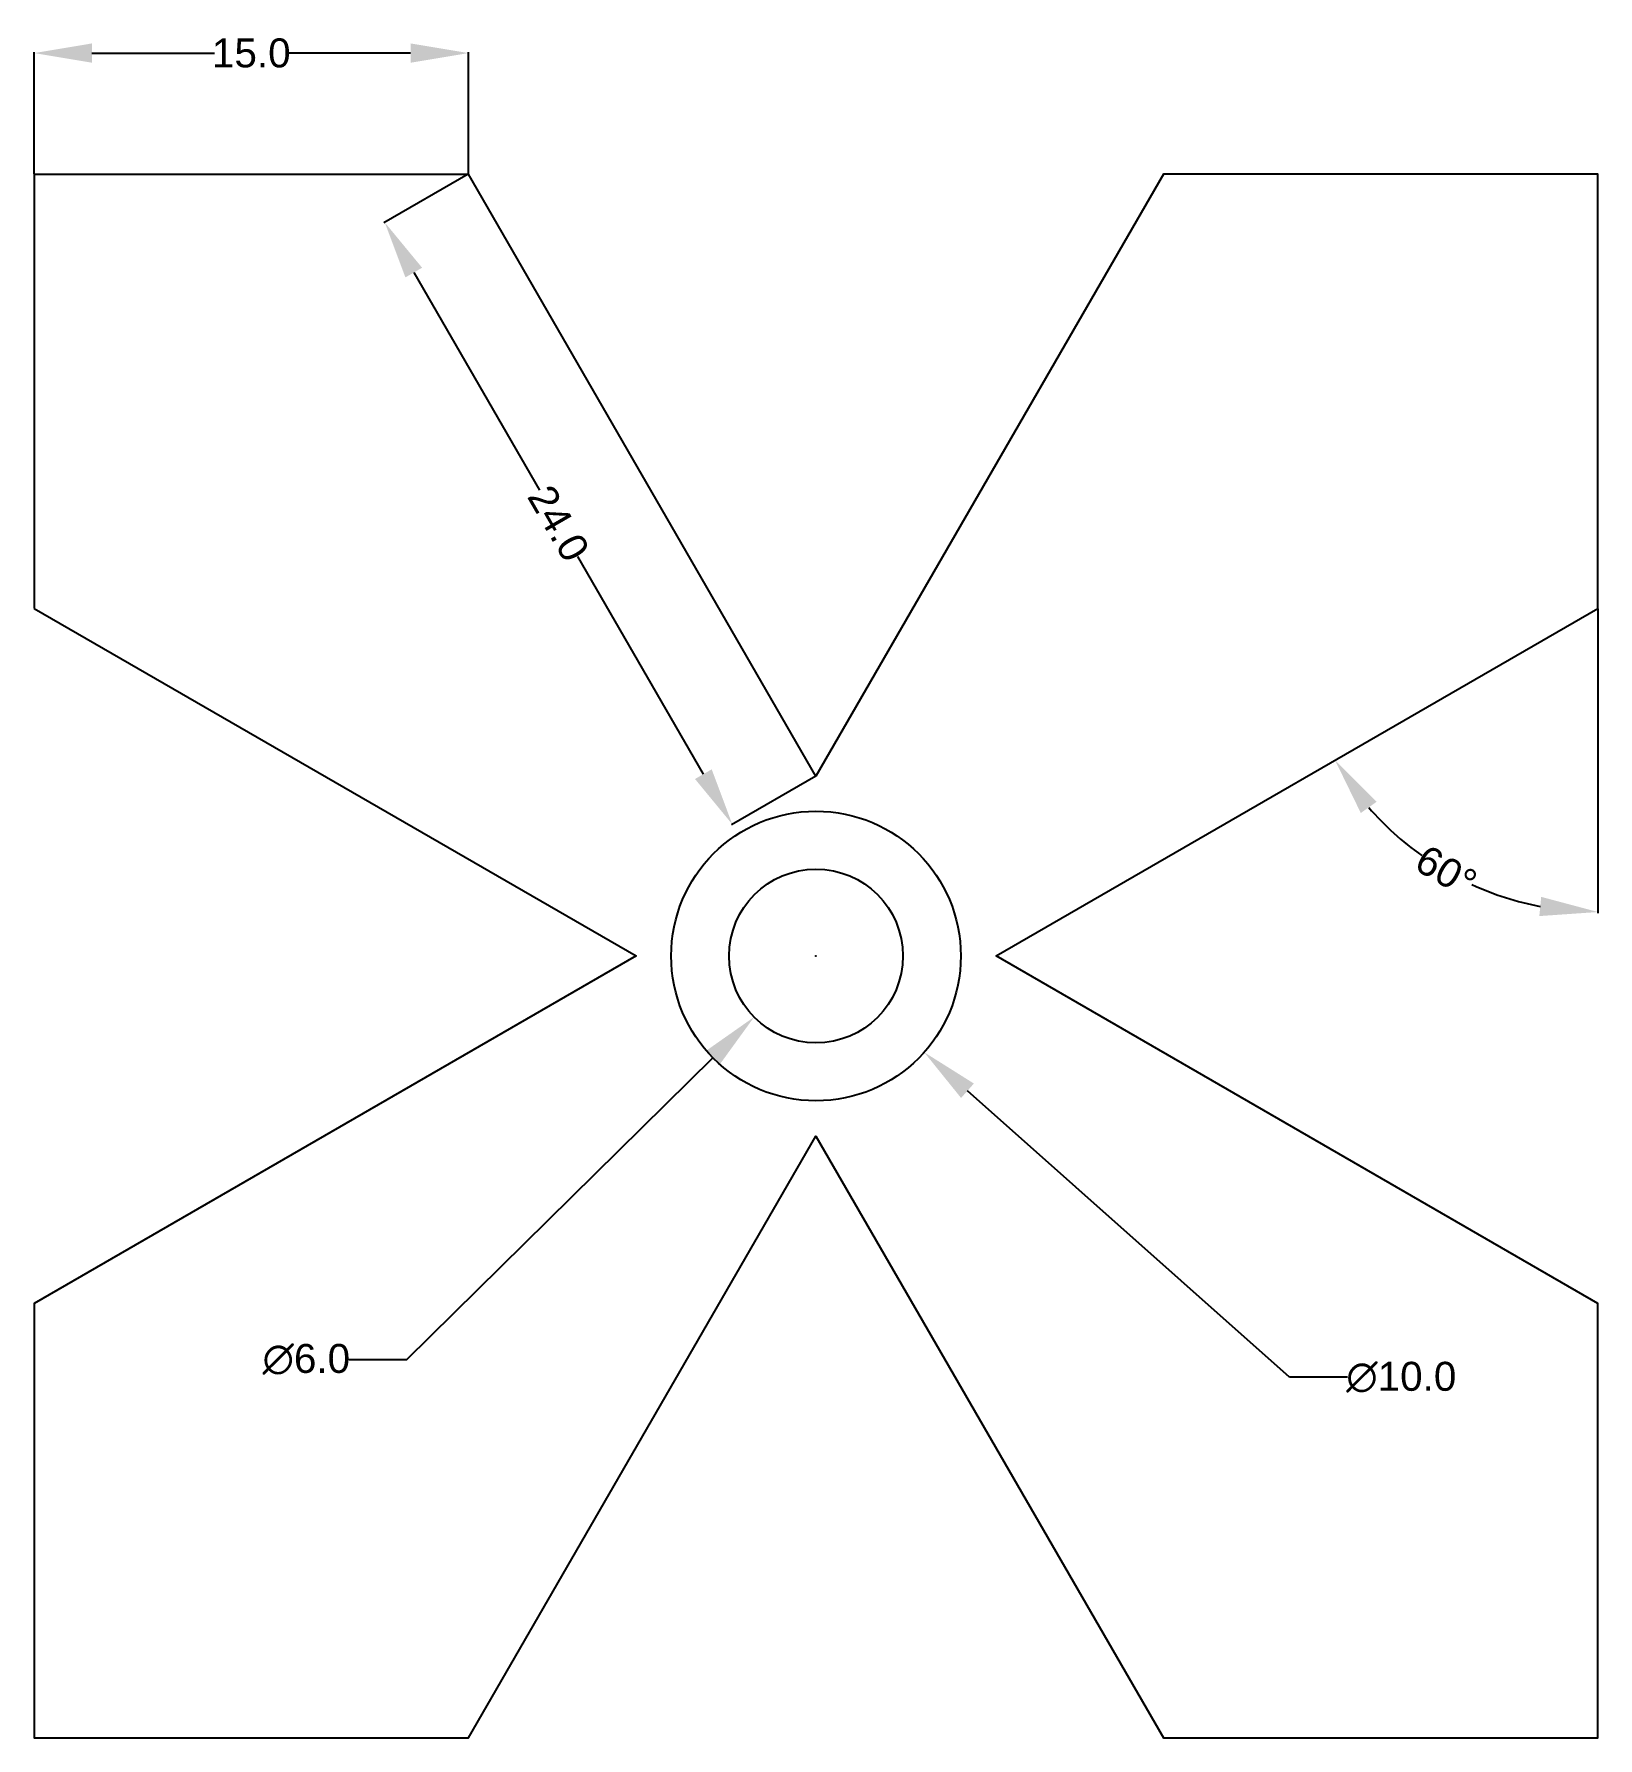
# Model space of a CAD drawing. Header units: inches. Extents: x 16.4 to 70.4, y -34.8 to 24.1.
import ezdxf

# ---------------------------------------------------------------- set-up
doc = ezdxf.new("R2010")
doc.units = ezdxf.units.IN
doc.header["$MEASUREMENT"] = 0
doc.styles.get("Standard").update_dxf_attribs({"font": 'arial.ttf'})
doc.dimstyles.get("Standard").update_dxf_attribs({"dimscale": 0.2, "dimtxt": 5, "dimasz": 10, "dimexe": 0.18, "dimexo": 0.0625, "dimgap": 0.09, "dimtad": 0, "dimtoh": 1, "dimdec": 1, "dimzin": 0, "dimdsep": 46, "dimtxsty": 'Standard', "dimcen": 0.09, "dimadec": 0, "dimazin": 0, "dimtfac": 1, "dimtdec": 1, "dimtofl": 0, "dimtmove": 0, "dimatfit": 3, "dimfxl": 1, "dimtolj": 1, "dimtzin": 0, "dimlwd": -1, "dimarcsym": 0})

# ---------------------------------------------------------------- blocks, each defined once
blk = doc.blocks.new('*D2')
at = {"color": 0, "lineweight": -2, "transparency": 16777216}
for p, q in [((16.366, 19.233), (16.366, 23.435)), ((31.366, 19.233), (31.366, 23.435))]:
    blk.add_line(p, q, dxfattribs=at)
at = {"color": 0, "transparency": 16777216}
for p, q in [((18.366, 23.399), (22.598, 23.399)), ((29.366, 23.399), (25.134, 23.399))]:
    blk.add_line(p, q, dxfattribs=at)
for points in [[(18.366, 23.733), (18.366, 23.066), (16.366, 23.399)], [(29.366, 23.733), (29.366, 23.066), (31.366, 23.399)]]:
    blk.add_solid(points, dxfattribs=at)
at = {"layer": 'Defpoints', "color": 0, "transparency": 16777216}
for p in [(16.366, 23.399), (16.366, 19.221), (31.366, 19.221)]:
    blk.add_point(p, dxfattribs=at)
at = {"color": 0, "transparency": 16777216, "insert": (23.866, 23.399), "char_height": 1, "attachment_point": 5}
blk.add_mtext('\\A1;15.0', dxfattribs=at)
blk = doc.blocks.new('*D3')
at = {"color": 0, "lineweight": -2, "transparency": 16777216}
for p, q in [((31.355, 19.214), (28.445, 17.534)), ((43.355, -1.57), (40.445, -3.25))]:
    blk.add_line(p, q, dxfattribs=at)
at = {"color": 0, "transparency": 16777216}
for p, q in [((29.476, 15.82), (33.815, 8.306)), ((39.476, -1.5), (35.138, 6.014))]:
    blk.add_line(p, q, dxfattribs=at)
for points in [[(29.765, 15.987), (29.188, 15.653), (28.476, 17.552)], [(39.765, -1.334), (39.188, -1.667), (40.476, -3.232)]]:
    blk.add_solid(points, dxfattribs=at)
at = {"layer": 'Defpoints', "color": 0, "transparency": 16777216}
for p in [(31.366, 19.221), (43.366, -1.564), (40.476, -3.232)]:
    blk.add_point(p, dxfattribs=at)
at = {"color": 0, "transparency": 16777216, "insert": (34.476, 7.16), "char_height": 1, "attachment_point": 5, "rotation": 300}
blk.add_mtext('\\A1;24.0', dxfattribs=at)
blk = doc.blocks.new('*D4')
at = {"color": 0, "lineweight": -2, "transparency": 16777216}
blk.add_line((70.366, 4.208), (70.366, -6.296), dxfattribs=at)
at = {"color": 0, "transparency": 16777216}
for start, end in [(220.95057, 234.51577), (245.48423, 259.04943)]:
    blk.add_arc((70.366, 4.221), 10.48, start, end, dxfattribs=at)
for points in [[(62.179, -2.842), (62.722, -2.455), (61.29, -1.02)], [(68.407, -5.737), (68.343, -6.401), (70.366, -6.26)]]:
    blk.add_solid(points, dxfattribs=at)
at = {"layer": 'Defpoints', "color": 0, "transparency": 16777216}
for p in [(70.366, 19.221), (70.366, 4.221), (70.366, 4.221), (63.629, -3.808), (49.582, -7.779)]:
    blk.add_point(p, dxfattribs=at)
at = {"color": 0, "transparency": 16777216, "insert": (65.126, -4.856), "char_height": 1, "attachment_point": 5, "rotation": 330}
blk.add_mtext('\\A1;60°', dxfattribs=at)
blk = doc.blocks.new('*D5')
at = {"color": 0, "lineweight": -2, "transparency": 16777216}
for p, q in [((43.348, -7.779), (43.384, -7.779)), ((43.366, -7.797), (43.366, -7.761))]:
    blk.add_line(p, q, dxfattribs=at)
at = {"color": 0, "transparency": 16777216}
for p, q in [((59.718, -22.325), (48.596, -12.432)), ((61.718, -22.325), (59.718, -22.325))]:
    blk.add_line(p, q, dxfattribs=at)
blk.add_solid([(48.818, -12.183), (48.375, -12.681), (47.102, -11.103)], dxfattribs=at)
at = {"layer": 'Defpoints', "color": 0, "transparency": 16777216}
for p in [(39.63, -4.456), (47.102, -11.103)]:
    blk.add_point(p, dxfattribs=at)
at = {"color": 0, "transparency": 16777216, "insert": (63.577, -22.325), "char_height": 1, "attachment_point": 5}
blk.add_mtext('\\A1;∅10.0', dxfattribs=at)
blk = doc.blocks.new('*D6')
at = {"color": 0, "lineweight": -2, "transparency": 16777216}
for p, q in [((43.348, -7.779), (43.384, -7.779)), ((43.366, -7.797), (43.366, -7.761))]:
    blk.add_line(p, q, dxfattribs=at)
at = {"color": 0, "transparency": 16777216}
for p, q in [((29.238, -21.708), (39.806, -11.29)), ((27.238, -21.708), (29.238, -21.708))]:
    blk.add_line(p, q, dxfattribs=at)
blk.add_solid([(39.572, -11.052), (40.04, -11.527), (41.23, -9.886)], dxfattribs=at)
at = {"layer": 'Defpoints', "color": 0, "transparency": 16777216}
for p in [(45.503, -5.673), (41.23, -9.886)]:
    blk.add_point(p, dxfattribs=at)
at = {"color": 0, "transparency": 16777216, "insert": (25.768, -21.708), "char_height": 1, "attachment_point": 5}
blk.add_mtext('\\A1;∅6.0', dxfattribs=at)

msp = doc.modelspace()

# ---------------------------------------------------------------- linework, layer by layer
for points in [[(16.366, 19.221), (16.366, 19.221), (31.366, 19.221)], [(16.366, 19.221), (16.366, 4.221)], [(70.366, 4.221), (70.366, 19.221), (55.366, 19.221), (43.366, -1.564), (31.366, 19.221)], [(16.366, 4.221), (37.151, -7.779), (16.366, -19.779), (16.366, -34.779), (31.366, -34.779), (43.366, -13.995), (55.366, -34.779), (70.366, -34.779), (70.366, -19.779), (49.582, -7.779), (70.366, 4.221)]]:
    msp.add_lwpolyline(points)
for radius in [5, 3]:
    msp.add_circle((43.366, -7.779), radius)

# ---------------------------------------------------------------- dimensions: what is measured, and where the dimension line sits
dim = msp.add_linear_dim(base=(16.366, 23.399), p1=(31.366, 19.221), p2=(16.366, 19.221), dimstyle='Standard')
dim.commit()
dim.dimension.update_dxf_attribs({"geometry": '*D2', "text_midpoint": (23.866, 23.399)})
dim = msp.add_aligned_dim(p1=(31.366, 19.221), p2=(43.366, -1.564), distance=-3.337, dimstyle='Standard')
dim.commit()
dim.dimension.update_dxf_attribs({"geometry": '*D3', "text_midpoint": (34.476, 7.16)})
dim = msp.add_angular_dim_2l(base=(63.629, -3.808), line1=((49.582, -7.779), (70.366, 4.221)), line2=((70.366, 4.221), (70.366, 19.221)), dimstyle='Standard')
dim.commit()
dim.dimension.update_dxf_attribs({"geometry": '*D4', "text_midpoint": (65.126, -4.856)})
for p1, p2, picture, middle in [((39.63, -4.456), (47.102, -11.103), '*D5', (63.577, -22.325)), ((45.503, -5.673), (41.23, -9.886), '*D6', (25.768, -21.708))]:
    dim = msp.add_diameter_dim_2p(p1=p1, p2=p2, dimstyle='Standard')
    dim.commit()
    dim.dimension.update_dxf_attribs({"geometry": picture, "text_midpoint": middle, "dimtype": 163})

doc.saveas('drawing.dxf')
